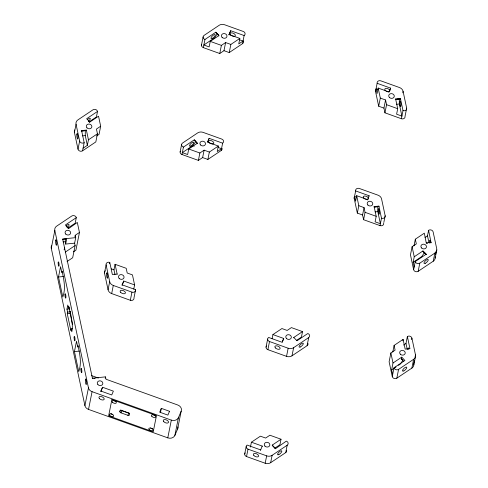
<?xml version="1.0" encoding="UTF-8"?>
<svg xmlns="http://www.w3.org/2000/svg" width="488" height="488" viewBox="0 0 488 488"><rect width="100%" height="100%" fill="white"/><g stroke="black" fill="none" stroke-linecap="round" stroke-linejoin="round"><path stroke-width="0.73" d="M66.24 226.292L68.497 228.677L77.311 222.43L79.453 232.453L75.219 235.289L75.719 237.65L74.615 243.164L65.648 244.067L65.148 238.815M83.076 148.193L87.352 145.333L85.272 135.597L85.278 130.68L86.297 130.479L86.376 130.083L81.587 130.564L81.508 130.961L86.297 130.479M374.119 206.583L376.199 216.312L375.095 221.833L380.396 223.73L377.803 211.615L377.81 206.698L378.828 206.497L378.908 206.101L374.119 206.583L374.04 206.979L378.828 206.497M395.622 98.96L397.702 108.69L396.604 114.204L401.899 116.107L399.312 103.993L399.318 99.076L400.331 98.875L400.41 98.478L395.622 98.96L395.542 99.357L400.331 98.875M92.33 378.59L92.409 378.194L105.481 376.87L105.987 379.231L177.778 405.01A5.594 4.715 11.3 0 1 181.158 411.256L177.614 428.995L174.887 435.381A5.594 4.715 11.3 0 1 167.78 437.858L88.529 409.408A5.594 4.715 11.3 0 1 84.918 405.595L51.277 248.221L54.821 230.482A5.594 4.715 11.3 0 1 56.687 226.121L71.748 216.031A2.8 2.355 11.3 0 1 76.293 217.66L75.189 223.181L68.552 227.621M97.515 111.441L86.644 118.724L89.804 122.061L98.533 116.211L100.674 126.233L96.441 129.07L97.447 133.785L95.825 141.917L82.551 150.81A2.8 2.355 11.3 0 1 78.013 149.182L74.42 132.394L76.049 124.263A5.594 4.715 11.3 0 1 77.909 119.902L92.97 109.812A2.8 2.355 11.3 0 1 97.515 111.441L96.41 116.961L89.774 121.402M78.013 149.182L79.636 141.05L76.049 124.263M82.551 150.81L84.174 142.679L81.587 130.564M58.499 277.007L60.567 266.661L61.83 272.56L62.122 271.078C63.843 279.734 65.972 288.384 62.787 297.064L58.499 277.007L63.41 276.513M64.129 249.905L64.544 247.831L62.647 238.961L75.719 237.65M65.648 244.067L66.673 238.949L62.568 239.358M87.352 145.333L88.456 139.812L86.376 130.083M74.92 236.765L75.219 235.289M74.615 243.164L75.121 245.525L72.681 257.749L67.033 261.531M79.453 232.453L75.908 250.191L73.487 251.814M100.674 126.233L99.052 134.365L96.63 135.981M72.608 328.711L71.175 328.857L70.852 330.48L67.265 313.729L67.594 312.1L66.96 309.148L67.789 305.012L68.418 307.959L69.857 307.818M68.418 307.959L68.747 306.336L70.028 312.35L70.266 311.167C71.205 318.048 73.352 324.91 71.803 331.803L71.175 328.857M72.474 324.361L70.138 313.436L70.467 311.814M74.438 351.574L76.506 341.228L77.769 347.127L78.068 345.65C79.782 354.3 81.911 362.95 78.727 371.636L74.438 351.574L79.349 351.079M134.596 284.919L123.787 281.039L122.153 284.852L135.615 289.689L133.993 297.82A2.8 2.355 11.3 0 1 130.327 300.272L111.673 293.581A5.594 4.715 11.3 0 1 108.061 289.768L104.475 272.981L106.097 264.85A2.8 2.355 11.3 0 1 109.769 262.392L112.356 274.506L117.144 274.024L115.064 264.295L126.203 268.296L127.209 273.012L132.455 274.897L134.596 284.919L133.773 289.055M109.489 263.77L109.769 262.392M84.918 405.595L88.462 387.856L54.821 230.482M108.061 289.768L109.69 281.637L106.097 264.85M115.003 274.677L113.966 269.815L115.064 264.295M88.529 409.408L92.073 391.669A5.594 4.715 11.3 0 1 88.462 387.856M111.673 293.581L113.295 285.45A5.594 4.715 11.3 0 1 109.69 281.637M117.065 274.421L117.144 274.024M100.931 391.071L100.851 391.467L102.559 387.259L113.375 391.138L111.74 394.957L100.931 391.071L102.559 387.259M122.153 284.852L122.073 285.248L123.787 281.039M105.207 378.255L105.481 376.87M130.327 300.272L131.949 292.141A2.8 2.355 11.3 0 0 135.615 289.689M119.834 411.64L120.017 410.707A1.397 0.744 23.1 0 1 121.475 410.439L128.374 412.915A1.397 0.744 23.1 0 1 129.534 414.123L129.351 415.056A1.397 0.744 23.1 0 1 127.893 415.325L120.993 412.848A1.397 0.744 23.1 0 1 119.834 411.64L120.53 409.999M180.121 151.975L181.597 144.582M201.477 45.091L203.099 36.96M181.963 154.501L183.439 147.108A2.8 2.355 11.3 0 1 182.567 143.021L197.628 132.931A5.594 4.715 11.3 0 1 203.099 132.382L221.753 139.074A2.8 2.355 11.3 0 1 222.626 143.167L221.149 150.554L207.876 159.448L202.63 157.563L198.396 160.399L181.963 154.501A2.8 2.355 11.3 0 1 180.273 151.378M203.319 47.617L204.948 39.485A2.8 2.355 11.3 0 1 204.069 35.398L219.136 25.309A5.594 4.715 11.3 0 1 224.608 24.76L243.256 31.452A2.8 2.355 11.3 0 1 244.134 35.539L242.506 43.67L229.232 52.564L223.992 50.679L219.752 53.515L203.319 47.617A2.8 2.355 11.3 0 1 201.629 44.493M183.439 147.108L194.309 139.824L197.469 143.161L188.74 149.011L187.636 154.525L182.335 152.628L193.211 145.345L195.84 141.361M210.243 41.388L209.139 46.903L203.844 45L214.714 37.722L217.343 33.739L215.739 32.598L215.818 32.202L218.978 35.539L210.243 41.388L221.381 45.384L225.615 42.547L230.861 44.432L239.852 38.406L229.043 34.526L230.671 30.707L244.134 35.539M197.39 143.557L194.23 140.221L194.309 139.824M198.396 160.399L199.873 153.006L204.112 150.17L209.352 152.055L218.349 146.028L207.534 142.148L209.163 138.33L222.626 143.167M219.752 53.515L221.381 45.384M202.63 157.563L204.112 150.17M223.992 50.679L225.615 42.547M229.043 34.526L228.964 34.922L230.671 30.707M209.163 138.33L207.729 141.91M207.876 159.448L209.352 152.055M229.232 52.564L230.861 44.432M160.497 412.494L161.327 408.352L169.519 411.293L169.44 411.689M218.349 146.028L217.245 151.548L221.521 148.681L218.099 147.449M239.852 38.406L238.748 43.926L243.03 41.059L239.608 39.827M167.78 437.858L171.325 420.119A5.594 4.715 11.3 0 0 178.431 417.643L181.158 411.256M174.887 435.381L178.431 417.643M244.689 454.023L246.166 446.63M266.045 347.139L267.668 339.007M286.645 450.424A2.8 2.355 11.3 0 1 285.718 452.602L270.651 462.691A5.594 4.715 11.3 0 1 265.179 463.24L246.531 456.548L248.008 449.155A2.8 2.355 11.3 0 1 247.129 445.068L260.592 449.899L260.513 450.296L262.221 446.081L251.411 442.201L250.448 447.032M308.007 343.54A2.8 2.355 11.3 0 1 307.074 345.717L292.013 355.807A5.594 4.715 11.3 0 1 286.535 356.356L267.888 349.664L269.51 341.533A2.8 2.355 11.3 0 1 268.638 337.446L282.101 342.277L283.729 338.459L272.914 334.579L272.091 338.715M262.147 446.477L262.221 446.081M283.729 338.459L282.29 342.039M265.179 463.24L266.655 455.853A5.594 4.715 11.3 0 0 272.127 455.298L287.194 445.209A2.8 2.355 11.3 0 0 286.322 441.121L275.366 448.801L272.212 445.465L272.292 445.068L281.021 439.224L269.882 435.223L265.649 438.059L260.403 436.18L251.411 442.201M286.535 356.356L288.164 348.231A5.594 4.715 11.3 0 0 293.636 347.676L308.697 337.586A2.8 2.355 11.3 0 0 307.824 333.499L296.954 340.783L293.794 337.446L302.523 331.596L291.391 327.6L287.157 330.437L281.911 328.552L272.914 334.579M293.715 337.842L293.794 337.446M270.651 462.691L272.127 455.298M292.013 355.807L293.636 347.676M281.021 439.224L279.917 444.739L274.927 448.082M302.523 331.596L301.425 337.116L296.436 340.459M285.718 452.602L287.194 445.209M307.074 345.717L308.697 337.586M383.69 223.15A2.8 2.355 11.3 0 1 380.018 225.609L363.584 219.704L362.578 214.988L357.332 213.103L354.172 198.311L355.648 190.924A2.8 2.355 11.3 0 1 359.314 188.466L377.968 195.163A5.594 4.715 11.3 0 1 381.579 198.976L385.166 215.757L383.836 222.412M383.934 108.104L378.688 106.219L375.528 91.427L377.151 83.296A2.8 2.355 11.3 0 1 380.823 80.843L399.471 87.535A5.594 4.715 11.3 0 1 403.082 91.347L406.669 108.135L405.046 116.266A2.8 2.355 11.3 0 1 401.38 118.724L384.94 112.819L383.934 108.104L385.557 99.973L380.317 98.088L378.17 88.066L388.985 91.945L390.613 88.133L377.151 83.296M355.648 190.924L369.111 195.755L367.397 199.97L367.476 199.574L356.667 195.688L355.563 201.209L354.544 196.438L356.6 197.176M378.17 88.066L377.071 93.586L376.053 88.816L378.102 89.554M357.332 213.103L358.808 205.71L356.667 195.688M378.688 106.219L380.317 98.088M362.578 214.988L364.054 207.595L358.808 205.71M363.584 219.704L365.061 212.317L364.054 207.595M384.94 112.819L386.569 104.688L385.557 99.973M369.032 196.152L369.111 195.755M390.613 88.133L389.174 91.707M402.789 92.83L403.082 91.347M380.018 225.609L381.494 218.215L378.908 206.101M401.38 118.724L403.003 110.593L400.41 98.478M415.056 357.143L415.495 354.941L411.909 338.154A2.8 2.355 11.3 0 0 407.37 336.525L409.957 348.639L405.168 349.121L403.088 339.392L394.097 345.419L395.103 350.134L390.87 352.97L389.113 361.767L392.273 376.559A2.8 2.355 11.3 0 0 396.817 378.188L411.878 368.098A5.594 4.715 11.3 0 0 413.739 363.737L414.324 360.803M427.683 243.164L426.317 243.299L424.316 233.172L415.319 239.199L416.331 243.915L412.092 246.751L410.469 254.882L413.629 269.675A2.8 2.355 11.3 0 0 418.173 271.304L433.234 261.214A5.594 4.715 11.3 0 0 435.095 256.853M392.779 352.013L394.097 345.419M413.989 245.848L415.319 239.199M392.645 374.686L391.626 369.916L393.011 362.993L390.87 352.97M414.153 267.058L413.135 262.294L414.239 256.773L412.092 246.751M392.273 376.559L394.03 367.763L404.9 360.48L401.746 357.143L393.011 362.993M413.629 269.675L415.257 261.544L426.128 254.26L422.968 250.924L414.239 256.773M402.814 340.776L403.088 339.392M396.817 378.188L398.574 369.392L413.635 359.302A5.594 4.715 11.3 0 0 415.495 354.941M418.173 271.304L419.796 263.172L434.857 253.083A5.594 4.715 11.3 0 0 436.723 248.721L433.137 231.934A2.8 2.355 11.3 0 0 428.592 230.305L427.488 235.826L428.915 242.481M403.637 361.327L401.386 358.948L401.746 357.143M426.128 254.26L426.048 254.657L422.889 251.32L422.968 250.924M407.248 349.365L405.985 343.448L407.37 336.525M411.616 339.624L411.909 338.154M431.105 242.817L428.592 230.305M411.878 368.098L413.635 359.302M433.234 261.214L434.857 253.083M435.54 254.638L436.278 250.942M413.812 364.975L415.575 356.179M435.174 258.091L436.797 249.96M120.993 412.848L121.927 410.664A1.397 0.744 23.1 0 1 121.042 410.115M127.893 415.325L128.82 413.141A1.397 0.744 23.1 0 0 129.497 413.281M161.327 408.352L159.698 412.171L167.884 415.111L169.519 411.293M422.889 251.32L424.493 252.467L421.864 256.444L413.135 262.294M402.99 360.089L400.361 364.066L398.489 365.323M204.948 39.485L215.818 32.202M88.456 139.812L97.447 133.785M76.293 217.66L65.416 224.944L68.576 228.28M64.544 247.831L92.409 378.194M65.282 252.113L75.121 245.525M425.048 237.461L427.488 235.826M403.539 345.083L405.985 343.448M391.626 369.916L395.994 366.994M81.179 131.089L85.278 130.68M395.213 99.485L399.318 99.076M82.539 135.871L85.272 135.597M396.573 104.267L399.312 103.993M374.394 207.04L377.81 206.698M63.092 241.914L65.142 241.706M375.071 211.896L377.803 211.615M426.396 242.902L431.185 242.42M66.96 309.148L69.833 308.861M67.594 312.1L69.747 311.881M67.265 313.729L70.138 313.436M93.696 378.45L95.062 378.31M386.569 104.688L397.702 108.69M188.74 149.011L199.873 153.006M365.061 212.317L376.199 216.312M111.313 268.864L113.966 269.815M113.295 285.45L131.949 292.141M269.51 341.533L288.164 348.231M91.476 375.577L98.362 378.054M92.073 391.669L171.325 420.119M248.008 449.155L266.655 455.853M121.927 410.664L128.82 413.141M194.23 140.221L195.304 140.983M401.386 358.948L402.454 359.705M110.837 413.421L111.233 413.763A2.239 1.19 23.1 0 0 112.801 414.452M217.343 33.739L218.246 34.691M424.493 252.467L426.298 254.37M215.739 32.598L218.899 35.935M193.211 145.345L194.114 146.296M88.371 121.024L89.725 122.457M272.292 445.068L275.445 448.405M115.992 401.209A2.239 1.19 23.1 0 1 113.893 400.459M154.794 415.27A2.239 1.19 23.1 0 1 153.22 414.58M152.659 428.635A2.239 1.19 23.1 0 1 150.566 427.885M84.174 142.679A2.8 2.355 11.3 0 1 79.636 141.05M87.364 119.688A2.8 0.97 -43.4 0 1 90.237 118.383A2.8 0.97 -43.4 0 1 88.432 121.323M74.42 132.394A5.594 4.715 11.3 0 1 74.652 129.96M104.475 272.981A2.8 2.355 11.3 0 1 105.408 270.797M406.669 108.135A2.8 2.355 11.3 0 1 403.003 110.593M389.046 91.86A2.8 1.482 23.1 0 1 387.795 91.817M387.106 91.622A2.8 1.482 23.1 0 1 386.435 91.329M385.837 90.957A2.8 1.482 23.1 0 1 386.038 88.401A2.8 1.482 23.1 0 1 390.01 90.67M375.528 91.427A2.8 2.355 11.3 0 1 375.974 89.682M419.796 263.172A2.8 2.355 11.3 0 1 415.257 261.544M429.58 243.115A2.8 0.518 84.3 0 1 429.8 240.236A2.8 0.518 84.3 0 1 430.593 242.92M267.888 349.664A2.8 2.355 11.3 0 1 266.527 346.01M243.213 40.888A2.8 2.355 11.3 0 1 242.506 43.67M231.739 35.789A2.8 1.482 23.1 0 1 230.885 32.934A2.8 1.482 23.1 0 1 235.204 34.831A2.8 1.482 23.1 0 1 232.404 36.081M51.277 248.221A5.594 4.715 11.3 0 1 51.508 245.787M66.142 225.907A2.8 0.97 -43.4 0 1 69.015 224.602A2.8 0.97 -43.4 0 1 67.21 227.542M177.888 426.805A5.594 4.715 11.3 0 1 177.614 428.995M385.166 215.757A2.8 2.355 11.3 0 1 381.494 218.215M368.355 199.061A2.8 1.482 23.1 0 1 368.019 199.324M367.543 199.482A2.8 1.482 23.1 0 1 366.952 199.519M366.287 199.439A2.8 1.482 23.1 0 1 365.603 199.25M364.933 198.951A2.8 1.482 23.1 0 1 364.249 196.06A2.8 1.482 23.1 0 1 368.507 198.299M354.172 198.311A2.8 2.355 11.3 0 1 354.617 196.566M398.574 369.392A2.8 2.355 11.3 0 1 394.03 367.763M407.998 349.335A2.8 0.518 84.3 0 1 408.877 349.164M246.531 456.548A2.8 2.355 11.3 0 1 245.171 452.894M222.083 148.376A2.8 2.355 11.3 0 1 221.149 150.554M210.901 143.71A2.8 1.482 23.1 0 1 208.943 140.751A2.8 1.482 23.1 0 1 213.396 142.002A2.8 1.482 23.1 0 1 211.591 143.899M111.886 399.574L108.641 415.837L153.214 431.837L156.465 415.575L111.886 399.574M109.904 415.599A2.239 1.19 23.1 0 0 113.521 416.331A2.239 1.19 23.1 0 0 111.24 413.958A2.239 1.19 23.1 0 0 109.904 415.599M112.563 402.295A2.239 1.19 23.1 0 0 116.181 403.027A2.239 1.19 23.1 0 0 113.899 400.654A2.239 1.19 23.1 0 0 112.563 402.295M151.896 416.416A2.239 1.19 23.1 0 0 155.507 417.149A2.239 1.19 23.1 0 0 153.232 414.776A2.239 1.19 23.1 0 0 151.896 416.416M149.237 429.721A2.239 1.19 23.1 0 0 152.854 430.453A2.239 1.19 23.1 0 0 150.572 428.08A2.239 1.19 23.1 0 0 149.237 429.721M76.829 134.395A2.8 0.518 84.3 0 0 77.543 139.007A2.8 0.518 84.3 0 0 77.812 135.475A2.8 0.518 84.3 0 0 76.829 134.395M86.974 127.85A2.8 2.355 11.3 0 0 91.713 127.368A2.8 2.355 11.3 0 0 88.584 124.068A2.8 2.355 11.3 0 0 86.974 127.85M120.725 292.404A2.8 1.482 23.1 0 0 125.245 293.319A2.8 1.482 23.1 0 0 122.397 290.354A2.8 1.482 23.1 0 0 120.725 292.404M119.157 278.41A2.8 2.355 11.3 0 0 123.897 277.934A2.8 2.355 11.3 0 0 120.768 274.628A2.8 2.355 11.3 0 0 119.157 278.41M106.591 273.622A2.8 0.518 84.3 0 0 107.305 278.233A2.8 0.518 84.3 0 0 107.573 274.701A2.8 0.518 84.3 0 0 106.591 273.622M389.381 97.411A2.8 2.355 11.3 0 0 394.121 96.935A2.8 2.355 11.3 0 0 390.992 93.635A2.8 2.355 11.3 0 0 389.381 97.411M399.764 101.894A2.8 0.518 84.3 0 0 400.471 106.506A2.8 0.518 84.3 0 0 400.74 102.974A2.8 0.518 84.3 0 0 399.764 101.894M421.565 247.971A2.8 2.355 11.3 0 0 426.305 247.495A2.8 2.355 11.3 0 0 423.175 244.195A2.8 2.355 11.3 0 0 421.565 247.971M425.292 263.288A2.8 0.97 -43.4 0 0 428.25 259.744A2.8 0.97 -43.4 0 0 424.834 261.452A2.8 0.97 -43.4 0 0 425.292 263.288M300.352 346.974A2.8 0.97 -43.4 0 0 303.31 343.424A2.8 0.97 -43.4 0 0 299.9 345.138A2.8 0.97 -43.4 0 0 300.352 346.974M286.45 338.471A2.8 2.355 11.3 0 0 291.19 337.995A2.8 2.355 11.3 0 0 288.066 334.695A2.8 2.355 11.3 0 0 286.45 338.471M275.427 347.944A2.8 1.482 23.1 0 0 279.947 348.859A2.8 1.482 23.1 0 0 277.099 345.894A2.8 1.482 23.1 0 0 275.427 347.944M212.274 38.375A2.8 0.97 -43.4 0 0 215.232 34.825A2.8 0.97 -43.4 0 0 211.822 36.533A2.8 0.97 -43.4 0 0 212.274 38.375M222.083 37.35A2.8 2.355 11.3 0 0 226.822 36.874A2.8 2.355 11.3 0 0 223.693 33.574A2.8 2.355 11.3 0 0 222.083 37.35M65.002 294.429A2.239 0.415 84.3 0 0 65.569 298.113A2.239 0.415 84.3 0 0 65.788 295.289A2.239 0.415 84.3 0 0 65.002 294.429M58.194 262.568A2.239 0.415 84.3 0 0 58.761 266.259A2.239 0.415 84.3 0 0 58.975 263.435A2.239 0.415 84.3 0 0 58.194 262.568M74.133 337.135A2.239 0.415 84.3 0 0 74.701 340.825A2.239 0.415 84.3 0 0 74.914 338.001A2.239 0.415 84.3 0 0 74.133 337.135M80.941 368.995A2.239 0.415 84.3 0 0 81.508 372.68A2.239 0.415 84.3 0 0 81.728 369.855A2.239 0.415 84.3 0 0 80.941 368.995M97.929 384.629A2.8 2.355 11.3 0 0 102.669 384.154A2.8 2.355 11.3 0 0 99.546 380.847A2.8 2.355 11.3 0 0 97.929 384.629M55.608 240.614A2.8 0.518 84.3 0 0 56.321 245.226A2.8 0.518 84.3 0 0 56.59 241.694A2.8 0.518 84.3 0 0 55.608 240.614M65.746 234.069A2.8 2.355 11.3 0 0 70.486 233.587A2.8 2.355 11.3 0 0 67.362 230.287A2.8 2.355 11.3 0 0 65.746 234.069M99.503 398.623A2.8 1.482 23.1 0 0 104.023 399.538A2.8 1.482 23.1 0 0 101.168 396.573A2.8 1.482 23.1 0 0 99.503 398.623M85.369 379.847A2.8 0.518 84.3 0 0 86.083 384.452A2.8 0.518 84.3 0 0 86.352 380.921A2.8 0.518 84.3 0 0 85.369 379.847M163.834 421.717A2.8 1.482 23.1 0 0 168.354 422.632A2.8 1.482 23.1 0 0 165.505 419.668A2.8 1.482 23.1 0 0 163.834 421.717M367.873 205.039A2.8 2.355 11.3 0 0 372.612 204.557A2.8 2.355 11.3 0 0 369.489 201.257A2.8 2.355 11.3 0 0 367.873 205.039M378.255 209.523A2.8 0.518 84.3 0 0 378.969 214.128A2.8 0.518 84.3 0 0 379.237 210.596A2.8 0.518 84.3 0 0 378.255 209.523M400.337 354.19A2.8 2.355 11.3 0 0 405.077 353.715A2.8 2.355 11.3 0 0 401.953 350.415A2.8 2.355 11.3 0 0 400.337 354.19M403.79 370.917A2.8 0.97 -43.4 0 0 406.742 367.366A2.8 0.97 -43.4 0 0 403.332 369.074A2.8 0.97 -43.4 0 0 403.79 370.917M278.849 454.596A2.8 0.97 -43.4 0 0 281.802 451.052A2.8 0.97 -43.4 0 0 278.392 452.76A2.8 0.97 -43.4 0 0 278.849 454.596M264.947 446.093A2.8 2.355 11.3 0 0 269.687 445.617A2.8 2.355 11.3 0 0 266.558 442.317A2.8 2.355 11.3 0 0 264.947 446.093M253.919 455.566A2.8 1.482 23.1 0 0 258.439 456.481A2.8 1.482 23.1 0 0 255.59 453.517A2.8 1.482 23.1 0 0 253.919 455.566M190.771 145.997A2.8 0.97 -43.4 0 0 193.724 142.447A2.8 0.97 -43.4 0 0 190.314 144.161A2.8 0.97 -43.4 0 0 190.771 145.997M200.58 144.973A2.8 2.355 11.3 0 0 205.32 144.497A2.8 2.355 11.3 0 0 202.191 141.197A2.8 2.355 11.3 0 0 200.58 144.973"/></g></svg>
